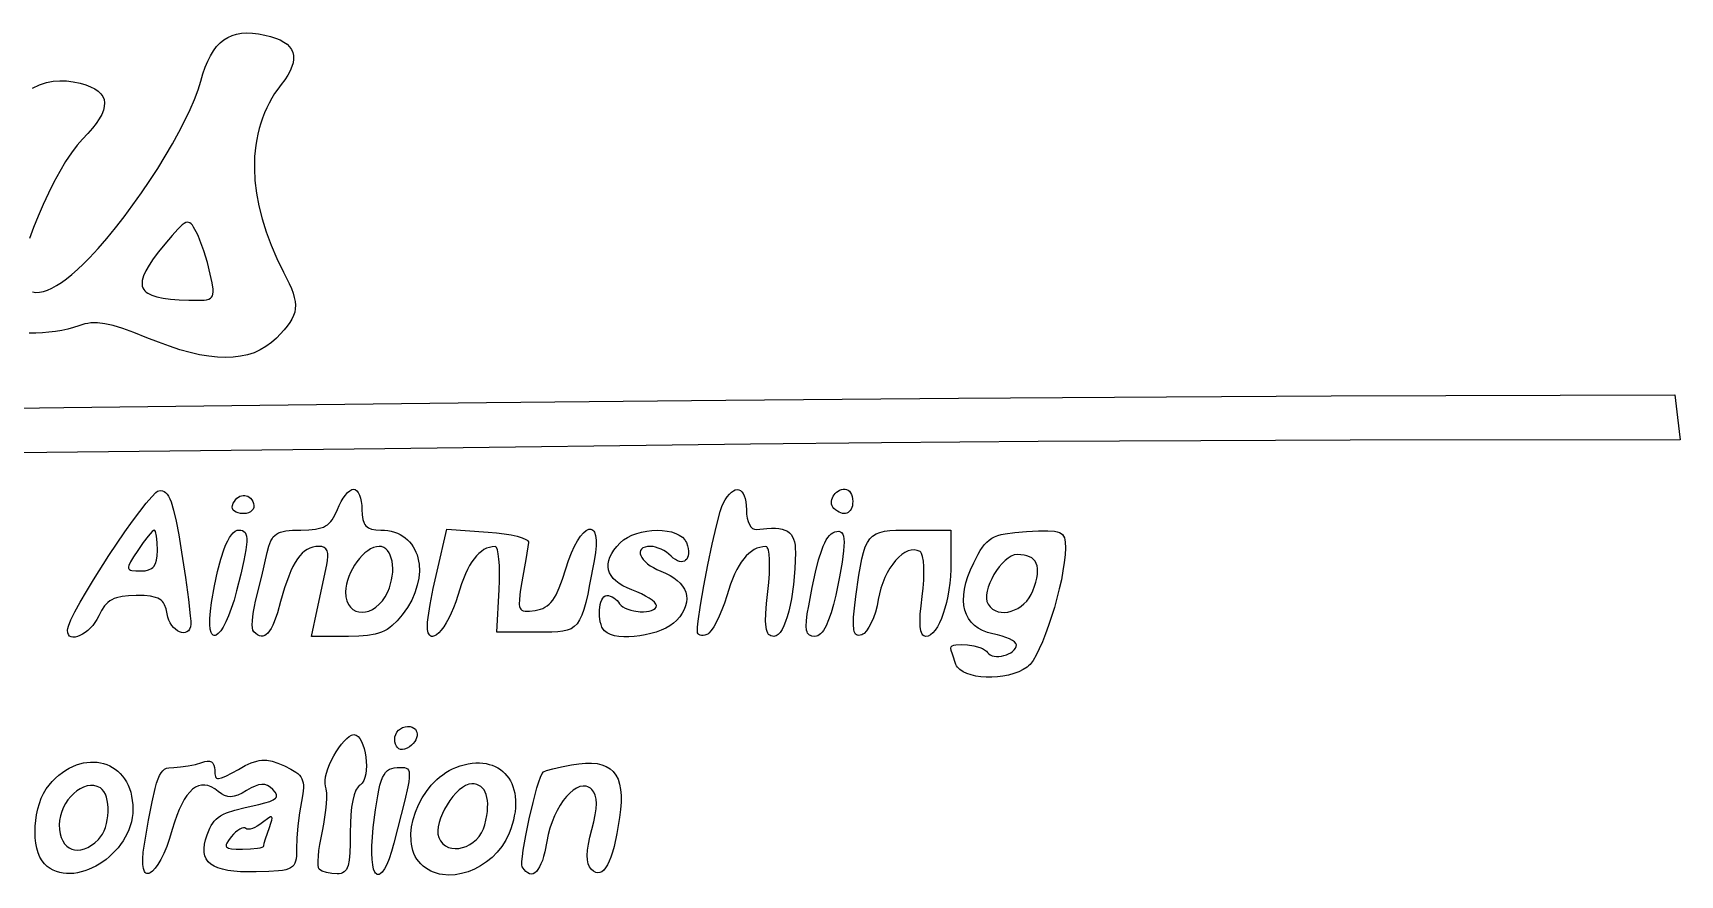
# Model space of a CAD drawing. Header units: millimetres. Extents: x 0.12 to 6.4, y 0 to 2.19.
# Drawn here: x 4.162 to 6.399, y 0.049 to 1.193 of the extents above; entities that cross this region are included whole.
import ezdxf

# ---------------------------------------------------------------- set-up
doc = ezdxf.new("R2010")
doc.units = ezdxf.units.MM
doc.header["$MEASUREMENT"] = 0

msp = doc.modelspace()

# ---------------------------------------------------------------- linework, layer by layer
at = {"flags": 128}
for points in [[(4.161087, 0.840927), (4.16559, 0.840308), (4.170473, 0.840514), (4.175727, 0.84154), (4.181345, 0.843386), (4.187319, 0.846046), (4.193642, 0.849519), (4.200304, 0.8538), (4.207299, 0.858888), (4.214618, 0.864779), (4.222254, 0.871469), (4.230199, 0.878957), (4.238444, 0.887238), (4.250084, 0.899739), (4.261913, 0.913337), (4.273828, 0.927868), (4.285726, 0.943168), (4.297503, 0.959073), (4.309057, 0.975419), (4.320284, 0.992042), (4.331081, 1.00878), (4.341345, 1.025467), (4.350972, 1.04194), (4.359859, 1.058036), (4.367903, 1.07359), (4.375001, 1.088438), (4.381049, 1.102417), (4.385944, 1.115364), (4.389583, 1.127113), (4.392486, 1.137054), (4.395637, 1.146126), (4.399054, 1.154343), (4.402757, 1.161718), (4.406765, 1.168266), (4.411098, 1.174002), (4.415775, 1.178938), (4.420816, 1.183089), (4.42624, 1.186468), (4.432066, 1.189091), (4.438315, 1.190971), (4.445005, 1.192121), (4.452156, 1.192556), (4.459787, 1.19229), (4.467919, 1.191337), (4.476569, 1.18971), (4.48432, 1.187774), (4.491214, 1.185556), (4.497252, 1.183053), (4.502437, 1.180258), (4.50677, 1.177168), (4.510252, 1.173779), (4.512885, 1.170085), (4.51467, 1.166082), (4.515609, 1.161765), (4.515704, 1.157131), (4.514956, 1.152174), (4.513366, 1.14689), (4.510937, 1.141274), (4.507669, 1.135322), (4.503564, 1.129029), (4.498625, 1.122391), (4.494131, 1.116403), (4.489936, 1.110245), (4.486037, 1.103921), (4.482436, 1.097435), (4.479132, 1.090791), (4.476125, 1.083995), (4.473415, 1.077049), (4.471002, 1.06996), (4.468887, 1.06273), (4.467068, 1.055365), (4.465546, 1.047868), (4.464321, 1.040244), (4.463392, 1.032498), (4.462761, 1.024633), (4.462387, 1.008566), (4.463199, 0.992078), (4.465197, 0.975204), (4.46838, 0.957978), (4.472748, 0.940436), (4.4783, 0.922611), (4.485035, 0.90454), (4.492954, 0.886255), (4.502055, 0.867794), (4.5097, 0.852336), (4.512627, 0.84556), (4.514946, 0.839319), (4.516649, 0.833535), (4.517727, 0.828133), (4.518172, 0.823037), (4.517975, 0.81817), (4.51713, 0.813458), (4.515626, 0.808823), (4.513457, 0.80419), (4.510614, 0.799483), (4.507088, 0.794626), (4.502871, 0.789542), (4.492333, 0.778391), (4.485474, 0.772179), (4.47814, 0.766799), (4.470315, 0.762251), (4.461981, 0.758535), (4.453123, 0.755651), (4.443723, 0.753599), (4.433764, 0.752379), (4.423229, 0.751991), (4.412102, 0.752436), (4.400365, 0.753714), (4.388003, 0.755823), (4.374997, 0.758766), (4.361332, 0.762541), (4.34699, 0.767149), (4.331954, 0.772589), (4.316208, 0.778863)], [(4.160924, 1.117788), (4.170665, 1.122113), (4.179996, 1.125154), (4.189063, 1.127002), (4.198014, 1.127744), (4.206995, 1.127469), (4.216155, 1.126266), (4.225639, 1.124224), (4.233255, 1.122035), (4.239882, 1.119537), (4.24552, 1.116724), (4.250168, 1.113588), (4.253827, 1.110124), (4.256498, 1.106325), (4.25818, 1.102184), (4.258875, 1.097696), (4.258581, 1.092854), (4.257301, 1.087651), (4.255033, 1.082081), (4.251779, 1.076138), (4.247539, 1.069815), (4.242312, 1.063106), (4.2361, 1.056003), (4.228902, 1.048502), (4.221498, 1.040181), (4.213793, 1.029874), (4.205917, 1.017893), (4.198, 1.00455), (4.190172, 0.990157), (4.182562, 0.975025), (4.175301, 0.959467), (4.168517, 0.943794), (4.162341, 0.928318), (4.156903, 0.913351)], [(4.402514, 0.865016), (4.398615, 0.880727), (4.393732, 0.896811), (4.38849, 0.911379), (4.38593, 0.917505), (4.383514, 0.922544), (4.379865, 0.929038), (4.378186, 0.931493), (4.376536, 0.933394), (4.374865, 0.934722), (4.373122, 0.935457), (4.371258, 0.93558), (4.369222, 0.93507), (4.366963, 0.933908), (4.364431, 0.932074), (4.358346, 0.926315), (4.350563, 0.917635), (4.34068, 0.905877), (4.332235, 0.895401), (4.325104, 0.885884), (4.319305, 0.877282), (4.314856, 0.869555), (4.311774, 0.86266), (4.310079, 0.856556), (4.309756, 0.853788), (4.309787, 0.851201), (4.310173, 0.848791), (4.310916, 0.846552), (4.31202, 0.84448), (4.313485, 0.842568), (4.315315, 0.840813), (4.317512, 0.839208), (4.323014, 0.836428), (4.330008, 0.834187), (4.338514, 0.832444), (4.348549, 0.831157), (4.360131, 0.830282), (4.373277, 0.82978), (4.385187, 0.829608), (4.394107, 0.829981), (4.397545, 0.830491), (4.400353, 0.83128), (4.402571, 0.832396), (4.404239, 0.833887), (4.405397, 0.8358), (4.406083, 0.838183), (4.406337, 0.841084), (4.406199, 0.844549), (4.404904, 0.853366), (4.402514, 0.865016)], [(4.316208, 0.778863), (4.298836, 0.785823), (4.283807, 0.791255), (4.270782, 0.795216), (4.25942, 0.797768), (4.249382, 0.798968), (4.244754, 0.79908), (4.240329, 0.798877), (4.236066, 0.798365), (4.231921, 0.797553), (4.223819, 0.795057), (4.216593, 0.792594), (4.208841, 0.790472), (4.200653, 0.788693), (4.192121, 0.787254), (4.183336, 0.786155), (4.17439, 0.785395), (4.165374, 0.784973), (4.156378, 0.784889)], [(4.00436, 0.681219), (4.203551, 0.684174), (4.46978, 0.687468), (4.777866, 0.690839), (5.102628, 0.694026), (5.418887, 0.696769), (5.701459, 0.698806), (5.925166, 0.699877), (6.391833, 0.701127), (6.395347, 0.670571), (6.398861, 0.640016), (5.950902, 0.639599), (5.748037, 0.639052), (5.526824, 0.63788), (5.313994, 0.636255), (5.136277, 0.634349), (4.639794, 0.6282), (4.096536, 0.622207)], [(4.208541, 0.381682), (4.208861, 0.384047), (4.209779, 0.387203), (4.213264, 0.395667), (4.218701, 0.406625), (4.225795, 0.419626), (4.234251, 0.43422), (4.243773, 0.449956), (4.264835, 0.483054), (4.286618, 0.515317), (4.297043, 0.53001), (4.306762, 0.543143), (4.315481, 0.554266), (4.322903, 0.562929), (4.328735, 0.568681), (4.330962, 0.570324), (4.33268, 0.571071), (4.335167, 0.571321), (4.337502, 0.57105), (4.339703, 0.570216), (4.341785, 0.568772), (4.343766, 0.566674), (4.345661, 0.563879), (4.347488, 0.560342), (4.349262, 0.556018), (4.352718, 0.544831), (4.356163, 0.529964), (4.359726, 0.511061), (4.363541, 0.487766), (4.368702, 0.453248), (4.372788, 0.423313), (4.375389, 0.401166), (4.376005, 0.394016), (4.376097, 0.390016), (4.375468, 0.386262), (4.374323, 0.383268), (4.372731, 0.381002), (4.370765, 0.379434), (4.368495, 0.378533), (4.365992, 0.378269), (4.363328, 0.378611), (4.360574, 0.379528), (4.357801, 0.38099), (4.35508, 0.382966), (4.352483, 0.385426), (4.350079, 0.388338), (4.347942, 0.391673), (4.34614, 0.395399), (4.344747, 0.399487), (4.343833, 0.403905), (4.342488, 0.410841), (4.340471, 0.416424), (4.339142, 0.41875), (4.337563, 0.420787), (4.335706, 0.422552), (4.333543, 0.424061), (4.331047, 0.425331), (4.32819, 0.426378), (4.321284, 0.42787), (4.312604, 0.428668), (4.30193, 0.428905), (4.291497, 0.428606), (4.282649, 0.427633), (4.275173, 0.425869), (4.271884, 0.424654), (4.268857, 0.423198), (4.266068, 0.421486), (4.263488, 0.419505), (4.261092, 0.417238), (4.258852, 0.414672), (4.254737, 0.408585), (4.25093, 0.401127), (4.248556, 0.396525), (4.2458, 0.392216), (4.242736, 0.388235), (4.239438, 0.384614), (4.23598, 0.381388), (4.232436, 0.378592), (4.228881, 0.376258), (4.225387, 0.37442), (4.222029, 0.373114), (4.218881, 0.372372), (4.216017, 0.372229), (4.21351, 0.372719), (4.211436, 0.373875), (4.209867, 0.375732), (4.208877, 0.378323), (4.208541, 0.381682)], [(4.432569, 0.551127), (4.433756, 0.554096), (4.435195, 0.556708), (4.436848, 0.558961), (4.43868, 0.56085), (4.440653, 0.562372), (4.442732, 0.563524), (4.444879, 0.564303), (4.447059, 0.564703), (4.449234, 0.564723), (4.451369, 0.564359), (4.453426, 0.563607), (4.45537, 0.562463), (4.457163, 0.560924), (4.45877, 0.558987), (4.460154, 0.556649), (4.461277, 0.553905), (4.461828, 0.551115), (4.461611, 0.548512), (4.460684, 0.546153), (4.459104, 0.544096), (4.456927, 0.542396), (4.454211, 0.541112), (4.451013, 0.540299), (4.447389, 0.540016), (4.443746, 0.540243), (4.440493, 0.540893), (4.437691, 0.54192), (4.435401, 0.54328), (4.433683, 0.544926), (4.432598, 0.546813), (4.432206, 0.548895), (4.432569, 0.551127)], [(4.461458, 0.379655), (4.460372, 0.381644), (4.459712, 0.384896), (4.459466, 0.389237), (4.459625, 0.394498), (4.460176, 0.400508), (4.46111, 0.407096), (4.462416, 0.414091), (4.464083, 0.421321), (4.472399, 0.455269), (4.479861, 0.487238), (4.482144, 0.49608), (4.484793, 0.503075), (4.486351, 0.505944), (4.488117, 0.508429), (4.490128, 0.510556), (4.492423, 0.512349), (4.495042, 0.513835), (4.498022, 0.51504), (4.501402, 0.515988), (4.50522, 0.516707), (4.514328, 0.517556), (4.525652, 0.517794), (4.536428, 0.518071), (4.545414, 0.518993), (4.552851, 0.520694), (4.556063, 0.521878), (4.558977, 0.523307), (4.561624, 0.524998), (4.564032, 0.526968), (4.566233, 0.529233), (4.568256, 0.531809), (4.571887, 0.537966), (4.575166, 0.545571), (4.577519, 0.551151), (4.580164, 0.556357), (4.583009, 0.561074), (4.585967, 0.565189), (4.588945, 0.568588), (4.591856, 0.571157), (4.594608, 0.572782), (4.597111, 0.573349), (4.599399, 0.572782), (4.601533, 0.571157), (4.603467, 0.568588), (4.605154, 0.565189), (4.606548, 0.561074), (4.607601, 0.556357), (4.608267, 0.551151), (4.6085, 0.545571), (4.608784, 0.538181), (4.609702, 0.532126), (4.611352, 0.527297), (4.612483, 0.52531), (4.613835, 0.523589), (4.615419, 0.52212), (4.617247, 0.520892), (4.621689, 0.519099), (4.627259, 0.518102), (4.634055, 0.517794), (4.639047, 0.517612), (4.64381, 0.517075), (4.64834, 0.516198), (4.652634, 0.514992), (4.656689, 0.513472), (4.660501, 0.511651), (4.664066, 0.509543), (4.667382, 0.50716), (4.670446, 0.504517), (4.673252, 0.501626), (4.675799, 0.498502), (4.678083, 0.495157), (4.6801, 0.491605), (4.681847, 0.487859), (4.68332, 0.483933), (4.684517, 0.47984), (4.685434, 0.475594), (4.686067, 0.471209), (4.686468, 0.462071), (4.685695, 0.452534), (4.683719, 0.442706), (4.680514, 0.432694), (4.676052, 0.422605), (4.670306, 0.412547), (4.666944, 0.407563), (4.66325, 0.402627), (4.656389, 0.39451), (4.649646, 0.387974), (4.646199, 0.385251), (4.642636, 0.382865), (4.638911, 0.380798), (4.634975, 0.37903), (4.630781, 0.377541), (4.626279, 0.376314), (4.616164, 0.374564), (4.604245, 0.373627), (4.590139, 0.373349), (4.540069, 0.373349), (4.5475, 0.40946), (4.560694, 0.470571), (4.561849, 0.47661), (4.56231, 0.481773), (4.562065, 0.48608), (4.561107, 0.489556), (4.559427, 0.492221), (4.557014, 0.494097), (4.553861, 0.495206), (4.549958, 0.495571), (4.545711, 0.495329), (4.541663, 0.494589), (4.537801, 0.493331), (4.53411, 0.491534), (4.530576, 0.489179), (4.527185, 0.486244), (4.523923, 0.48271), (4.520776, 0.478556), (4.517729, 0.473762), (4.51477, 0.468307), (4.511882, 0.462172), (4.509054, 0.455335), (4.503515, 0.439477), (4.498041, 0.420571), (4.493663, 0.405458), (4.489382, 0.393371), (4.487254, 0.388437), (4.485122, 0.384228), (4.482976, 0.380733), (4.480807, 0.377941), (4.478605, 0.375842), (4.47636, 0.374426), (4.474062, 0.373681), (4.471703, 0.373597), (4.469273, 0.374163), (4.466762, 0.375368), (4.46416, 0.377202), (4.461458, 0.379655)], [(5.064055, 0.379849), (5.064356, 0.385901), (5.065213, 0.394106), (5.068338, 0.415682), (5.072909, 0.441989), (5.078402, 0.470439), (5.084297, 0.498444), (5.090071, 0.523416), (5.095201, 0.542765), (5.097362, 0.549523), (5.099166, 0.553905), (5.101958, 0.558849), (5.104769, 0.563024), (5.107571, 0.566438), (5.110337, 0.569099), (5.11304, 0.571014), (5.115651, 0.572192), (5.118144, 0.57264), (5.120491, 0.572365), (5.122665, 0.571375), (5.124638, 0.569679), (5.126382, 0.567283), (5.127871, 0.564196), (5.129077, 0.560425), (5.129973, 0.555977), (5.13053, 0.550862), (5.130722, 0.545085), (5.130993, 0.539264), (5.131775, 0.533984), (5.133022, 0.529335), (5.134687, 0.525403), (5.136725, 0.522278), (5.139089, 0.520048), (5.141733, 0.518802), (5.144611, 0.518627), (5.158614, 0.520015), (5.164659, 0.520237), (5.170099, 0.520123), (5.17496, 0.519659), (5.179266, 0.518831), (5.183042, 0.517623), (5.186312, 0.516021), (5.189102, 0.51401), (5.191436, 0.511575), (5.19334, 0.508702), (5.194837, 0.505375), (5.195954, 0.50158), (5.196714, 0.497302), (5.197142, 0.492526), (5.197264, 0.487238), (5.196569, 0.46493), (5.194754, 0.443855), (5.191957, 0.424549), (5.190234, 0.415727), (5.188316, 0.407549), (5.186221, 0.400081), (5.183967, 0.393392), (5.18157, 0.387547), (5.179049, 0.382615), (5.176419, 0.378662), (5.173699, 0.375755), (5.170905, 0.373962), (5.169486, 0.373504), (5.168055, 0.373349), (5.165922, 0.373508), (5.164026, 0.374007), (5.162361, 0.374877), (5.160924, 0.37615), (5.159711, 0.377858), (5.158718, 0.380032), (5.15794, 0.382706), (5.157373, 0.38591), (5.156855, 0.394037), (5.157131, 0.404667), (5.158168, 0.418057), (5.15993, 0.43446), (5.161174, 0.446732), (5.161945, 0.458174), (5.162253, 0.468536), (5.162111, 0.477568), (5.161528, 0.48502), (5.160516, 0.490644), (5.159853, 0.492692), (5.159086, 0.494188), (5.158218, 0.495103), (5.15725, 0.495405), (5.153011, 0.495084), (5.148912, 0.494271), (5.144948, 0.49296), (5.141117, 0.491147), (5.137413, 0.488826), (5.133834, 0.485993), (5.130374, 0.482642), (5.127031, 0.478769), (5.1238, 0.47437), (5.120677, 0.469438), (5.117659, 0.463969), (5.114742, 0.457959), (5.109193, 0.444295), (5.104, 0.428405), (5.100871, 0.418603), (5.097445, 0.409291), (5.093833, 0.400684), (5.090147, 0.392998), (5.086498, 0.386449), (5.082998, 0.381252), (5.079757, 0.377624), (5.07827, 0.376465), (5.076889, 0.37578), (5.074311, 0.375088), (5.071907, 0.374773), (5.069727, 0.374818), (5.067826, 0.375205), (5.066255, 0.375919), (5.065068, 0.376942), (5.064317, 0.378258), (5.064055, 0.379849)], [(5.249541, 0.547113), (5.248095, 0.548873), (5.247071, 0.550792), (5.246446, 0.552835), (5.246198, 0.554962), (5.246307, 0.557137), (5.246749, 0.559321), (5.248547, 0.563564), (5.251417, 0.567392), (5.253199, 0.569054), (5.255184, 0.5705), (5.257349, 0.57169), (5.259673, 0.572586), (5.262133, 0.573152), (5.264708, 0.573349), (5.266808, 0.573009), (5.268768, 0.572034), (5.270544, 0.570493), (5.272093, 0.568453), (5.273373, 0.565984), (5.274341, 0.563154), (5.274953, 0.56003), (5.275166, 0.556682), (5.275016, 0.553606), (5.274579, 0.550826), (5.273874, 0.548348), (5.272922, 0.546181), (5.271744, 0.544332), (5.270358, 0.542809), (5.268786, 0.541618), (5.267047, 0.540768), (5.265161, 0.540265), (5.263149, 0.540118), (5.26103, 0.540333), (5.258825, 0.540919), (5.256553, 0.541882), (5.254235, 0.543231), (5.251891, 0.544972), (5.249541, 0.547113)], [(4.330722, 0.490016), (4.330384, 0.500801), (4.329463, 0.509634), (4.328103, 0.515602), (4.327302, 0.517227), (4.326444, 0.517794), (4.325215, 0.517227), (4.323349, 0.515602), (4.318078, 0.509634), (4.311372, 0.500801), (4.303972, 0.490016), (4.298296, 0.481222), (4.294308, 0.474508), (4.292051, 0.469593), (4.291586, 0.467724), (4.291569, 0.4662), (4.292007, 0.464986), (4.292904, 0.464047), (4.294267, 0.463349), (4.296101, 0.462856), (4.301201, 0.462346), (4.30825, 0.462238), (4.313973, 0.462592), (4.318751, 0.463699), (4.322642, 0.465629), (4.324271, 0.466924), (4.325699, 0.46845), (4.32798, 0.47223), (4.329541, 0.477039), (4.330436, 0.482944), (4.330722, 0.490016)], [(4.404264, 0.419544), (4.408081, 0.441833), (4.412208, 0.461444), (4.41661, 0.478286), (4.421253, 0.492268), (4.423655, 0.498158), (4.426104, 0.5033), (4.428596, 0.507681), (4.431127, 0.511292), (4.433693, 0.514119), (4.436289, 0.516153), (4.438911, 0.517382), (4.441555, 0.517794), (4.444138, 0.517602), (4.446359, 0.516991), (4.448215, 0.51591), (4.449706, 0.514306), (4.450828, 0.512126), (4.45158, 0.509319), (4.451961, 0.505831), (4.451967, 0.501611), (4.450848, 0.490765), (4.44821, 0.476362), (4.444034, 0.457983), (4.438305, 0.43521), (4.434745, 0.422475), (4.431076, 0.411169), (4.427362, 0.401322), (4.423668, 0.392964), (4.420058, 0.386123), (4.416596, 0.380831), (4.413346, 0.377115), (4.410373, 0.375007), (4.40901, 0.374565), (4.407741, 0.374535), (4.406573, 0.374923), (4.405514, 0.37573), (4.404573, 0.376961), (4.403757, 0.37862), (4.402534, 0.383236), (4.401908, 0.389606), (4.401945, 0.397761), (4.402709, 0.407731), (4.404264, 0.419544)], [(4.697389, 0.388238), (4.697657, 0.392763), (4.698426, 0.399228), (4.70125, 0.416776), (4.705428, 0.438465), (4.710527, 0.461877), (4.723652, 0.51878), (4.779972, 0.515071), (4.791255, 0.514112), (4.801724, 0.512796), (4.811155, 0.511181), (4.819323, 0.509327), (4.826002, 0.507292), (4.830968, 0.505136), (4.832738, 0.504031), (4.833996, 0.502918), (4.834713, 0.501804), (4.834861, 0.500696), (4.831626, 0.48066), (4.825861, 0.447488), (4.823614, 0.434241), (4.822311, 0.424128), (4.822124, 0.416781), (4.822503, 0.414029), (4.823225, 0.41183), (4.824312, 0.410138), (4.825786, 0.408906), (4.827667, 0.408088), (4.829978, 0.407638), (4.835973, 0.407659), (4.843944, 0.408599), (4.847549, 0.409249), (4.850927, 0.410157), (4.854099, 0.411352), (4.857085, 0.41286), (4.859903, 0.414706), (4.862574, 0.416918), (4.865116, 0.419523), (4.86755, 0.422547), (4.869895, 0.426016), (4.87217, 0.429958), (4.876591, 0.439365), (4.880968, 0.45098), (4.885458, 0.465016), (4.889256, 0.476612), (4.893234, 0.486861), (4.897314, 0.495738), (4.901417, 0.503223), (4.905464, 0.509291), (4.909378, 0.513921), (4.913081, 0.51709), (4.916493, 0.518774), (4.918065, 0.519053), (4.919536, 0.518953), (4.920895, 0.51847), (4.922133, 0.517603), (4.923239, 0.516347), (4.924205, 0.514701), (4.925673, 0.510225), (4.926459, 0.504152), (4.926485, 0.49646), (4.925673, 0.487126), (4.923944, 0.476127), (4.917798, 0.443729), (4.915109, 0.430655), (4.912519, 0.419469), (4.909911, 0.410023), (4.907169, 0.402171), (4.904175, 0.395764), (4.900812, 0.390656), (4.896964, 0.386701), (4.892513, 0.38375), (4.887342, 0.381656), (4.881335, 0.380273), (4.874374, 0.379454), (4.866341, 0.379051), (4.846597, 0.378905), (4.791833, 0.378905), (4.794944, 0.437238), (4.795391, 0.448952), (4.795467, 0.459873), (4.795193, 0.469763), (4.794593, 0.478384), (4.79369, 0.485496), (4.792507, 0.490863), (4.791065, 0.494245), (4.790255, 0.495118), (4.789389, 0.495405), (4.785412, 0.49508), (4.781558, 0.494265), (4.777823, 0.492955), (4.774204, 0.491147), (4.770699, 0.488835), (4.767303, 0.486017), (4.764014, 0.482687), (4.76083, 0.478842), (4.757745, 0.474478), (4.754758, 0.469589), (4.751866, 0.464173), (4.749064, 0.458225), (4.743723, 0.444716), (4.738708, 0.42903), (4.735994, 0.420438), (4.733013, 0.412371), (4.729825, 0.404888), (4.726492, 0.398051), (4.723075, 0.391918), (4.719635, 0.38655), (4.716232, 0.382008), (4.712928, 0.378353), (4.709785, 0.375643), (4.706862, 0.37394), (4.704222, 0.373304), (4.703027, 0.373405), (4.701925, 0.373795), (4.700924, 0.374482), (4.700032, 0.375474), (4.698604, 0.3784), (4.697703, 0.382635), (4.697389, 0.388238)], [(4.938125, 0.380752), (4.936183, 0.38314), (4.934553, 0.386039), (4.933229, 0.389358), (4.932204, 0.393004), (4.93103, 0.400913), (4.930986, 0.409031), (4.932025, 0.416624), (4.932936, 0.419994), (4.934101, 0.422957), (4.935514, 0.425421), (4.937168, 0.427295), (4.939059, 0.428487), (4.94118, 0.428905), (4.94342, 0.428678), (4.945781, 0.428028), (4.948191, 0.427), (4.95058, 0.425641), (4.955008, 0.422108), (4.956907, 0.420026), (4.9585, 0.417794), (4.960391, 0.415476), (4.962965, 0.413421), (4.96611, 0.411636), (4.969716, 0.410125), (4.973672, 0.408893), (4.977866, 0.407947), (4.986526, 0.406931), (4.990769, 0.406872), (4.994807, 0.40712), (4.998528, 0.40768), (5.001822, 0.408557), (5.004577, 0.409757), (5.006682, 0.411286), (5.008027, 0.413148), (5.0085, 0.415349), (5.007819, 0.417351), (5.005869, 0.419715), (5.002787, 0.422353), (4.998708, 0.425179), (4.99377, 0.428105), (4.988109, 0.431044), (4.981862, 0.433909), (4.975166, 0.436613), (4.968629, 0.439324), (4.962822, 0.442243), (4.957746, 0.445362), (4.953405, 0.448673), (4.949799, 0.452167), (4.94693, 0.455836), (4.944802, 0.459672), (4.943416, 0.463667), (4.942774, 0.467812), (4.942879, 0.472098), (4.943731, 0.476519), (4.945334, 0.481064), (4.94769, 0.485727), (4.9508, 0.490499), (4.954666, 0.495371), (4.959291, 0.500335), (4.963936, 0.504317), (4.969296, 0.507772), (4.975247, 0.510701), (4.981662, 0.513102), (4.988415, 0.514975), (4.995382, 0.516321), (5.002436, 0.517138), (5.009451, 0.517426), (5.016303, 0.517184), (5.022864, 0.516413), (5.02901, 0.515112), (5.034616, 0.513281), (5.039554, 0.510918), (5.0437, 0.508024), (5.046927, 0.504599), (5.048157, 0.502686), (5.049111, 0.500641), (5.050511, 0.496466), (5.051421, 0.492583), (5.05187, 0.489015), (5.051886, 0.485788), (5.051495, 0.482925), (5.050726, 0.48045), (5.049606, 0.478389), (5.048163, 0.476764), (5.046425, 0.475601), (5.044419, 0.474924), (5.042174, 0.474756), (5.039716, 0.475123), (5.037074, 0.476049), (5.034276, 0.477557), (5.031348, 0.479672), (5.028319, 0.482419), (5.025382, 0.485061), (5.022071, 0.487526), (5.018502, 0.48976), (5.014786, 0.491709), (5.011037, 0.493318), (5.007368, 0.494534), (5.003892, 0.495303), (5.000722, 0.495571), (4.996457, 0.495319), (4.992967, 0.494593), (4.990233, 0.493443), (4.988234, 0.491918), (4.98695, 0.490066), (4.986361, 0.487937), (4.986448, 0.48558), (4.987191, 0.483042), (4.988569, 0.480373), (4.990563, 0.477622), (4.993153, 0.474838), (4.99632, 0.472069), (5.000042, 0.469365), (5.004301, 0.466774), (5.009075, 0.464345), (5.014347, 0.462127), (5.021009, 0.459329), (5.026988, 0.45627), (5.032277, 0.452965), (5.036871, 0.449432), (5.040766, 0.445686), (5.043955, 0.441745), (5.046434, 0.437623), (5.048198, 0.433339), (5.04924, 0.428907), (5.049556, 0.424346), (5.04914, 0.41967), (5.047988, 0.414896), (5.046093, 0.410042), (5.043451, 0.405122), (5.040056, 0.400155), (5.035902, 0.395155), (5.031828, 0.391336), (5.026865, 0.387816), (5.021146, 0.384613), (5.014802, 0.381748), (5.007967, 0.379239), (5.000772, 0.377106), (4.993349, 0.375369), (4.985831, 0.374047), (4.97835, 0.37316), (4.971038, 0.372726), (4.964028, 0.372766), (4.957451, 0.373299), (4.95144, 0.374345), (4.946127, 0.375923), (4.941645, 0.378052), (4.938125, 0.380752)], [(5.215291, 0.415016), (5.220126, 0.439858), (5.2246, 0.460482), (5.228835, 0.477237), (5.232956, 0.490472), (5.235013, 0.49588), (5.237087, 0.500538), (5.239195, 0.504491), (5.241352, 0.507783), (5.243573, 0.510458), (5.245874, 0.512558), (5.24827, 0.514127), (5.250777, 0.51521), (5.253667, 0.515943), (5.256179, 0.516056), (5.258314, 0.515509), (5.260072, 0.514259), (5.261455, 0.512266), (5.262463, 0.509488), (5.263096, 0.505883), (5.263356, 0.501412), (5.263241, 0.496031), (5.262754, 0.4897), (5.260662, 0.474023), (5.257085, 0.454048), (5.252027, 0.429446), (5.249007, 0.416604), (5.2458, 0.405353), (5.242428, 0.39573), (5.238909, 0.387773), (5.235263, 0.381519), (5.233398, 0.379042), (5.231508, 0.377005), (5.229596, 0.375413), (5.227664, 0.374269), (5.225714, 0.37358), (5.22375, 0.373349), (5.21947, 0.373798), (5.217705, 0.374391), (5.216182, 0.37526), (5.214898, 0.376425), (5.213849, 0.377908), (5.21303, 0.379732), (5.212437, 0.381917), (5.21191, 0.387458), (5.212234, 0.394707), (5.213373, 0.403835), (5.215291, 0.415016)], [(5.2795, 0.427571), (5.283549, 0.456678), (5.285484, 0.468529), (5.287494, 0.478741), (5.28968, 0.487436), (5.292142, 0.494735), (5.294981, 0.500761), (5.298298, 0.505636), (5.302194, 0.50948), (5.30677, 0.512417), (5.312126, 0.514567), (5.318363, 0.516054), (5.325582, 0.516998), (5.333884, 0.517521), (5.354139, 0.517794), (5.4085, 0.517794), (5.4085, 0.474071), (5.408309, 0.464428), (5.407752, 0.454913), (5.406851, 0.445596), (5.405631, 0.436542), (5.404113, 0.427822), (5.402322, 0.419503), (5.400279, 0.411653), (5.398008, 0.40434), (5.395533, 0.397633), (5.392875, 0.391599), (5.390059, 0.386306), (5.387107, 0.381823), (5.384042, 0.378218), (5.380888, 0.375558), (5.377667, 0.373913), (5.374402, 0.373349), (5.372892, 0.373552), (5.371544, 0.374162), (5.370357, 0.375183), (5.369331, 0.37662), (5.368465, 0.378477), (5.36776, 0.380757), (5.36683, 0.386603), (5.366535, 0.394189), (5.366875, 0.403548), (5.367846, 0.414711), (5.369444, 0.42771), (5.370764, 0.43893), (5.371583, 0.449564), (5.371912, 0.459387), (5.371762, 0.468174), (5.371142, 0.4757), (5.370063, 0.48174), (5.368536, 0.486068), (5.367606, 0.48752), (5.366569, 0.48846), (5.362776, 0.490192), (5.358783, 0.490885), (5.35464, 0.490594), (5.350397, 0.489378), (5.346104, 0.487294), (5.34181, 0.484398), (5.337565, 0.480747), (5.33342, 0.476399), (5.329423, 0.471411), (5.325625, 0.465839), (5.322075, 0.459741), (5.318823, 0.453173), (5.315919, 0.446193), (5.313412, 0.438858), (5.311353, 0.431224), (5.309791, 0.423349), (5.308085, 0.414681), (5.305883, 0.406392), (5.303275, 0.398676), (5.300356, 0.391731), (5.297215, 0.385752), (5.293946, 0.380935), (5.29064, 0.377476), (5.289001, 0.376317), (5.287389, 0.375571), (5.28517, 0.374961), (5.283205, 0.374714), (5.281488, 0.374862), (5.280013, 0.375439), (5.278777, 0.376476), (5.277775, 0.378006), (5.277, 0.380062), (5.276449, 0.382676), (5.275998, 0.389707), (5.276383, 0.39936), (5.277563, 0.411895), (5.2795, 0.427571)], [(5.41525, 0.335363), (5.410484, 0.349141), (5.409033, 0.354394), (5.4085, 0.357585), (5.408988, 0.359194), (5.410376, 0.360472), (5.412544, 0.361434), (5.415376, 0.362093), (5.422558, 0.362563), (5.430979, 0.361995), (5.439697, 0.360502), (5.447769, 0.358199), (5.451269, 0.356778), (5.454254, 0.355198), (5.456606, 0.353471), (5.458208, 0.351613), (5.459838, 0.349653), (5.461965, 0.348145), (5.464506, 0.347065), (5.467377, 0.346393), (5.470496, 0.346106), (5.473779, 0.346182), (5.477144, 0.346598), (5.480507, 0.347334), (5.483785, 0.348366), (5.486896, 0.349672), (5.489756, 0.351231), (5.492282, 0.353021), (5.494392, 0.355019), (5.496001, 0.357204), (5.497028, 0.359553), (5.497389, 0.362044), (5.496738, 0.363884), (5.494873, 0.365855), (5.491924, 0.367893), (5.488022, 0.369938), (5.483298, 0.371927), (5.477883, 0.373799), (5.471906, 0.375493), (5.4655, 0.376946), (5.458107, 0.378826), (5.451458, 0.381347), (5.445558, 0.384491), (5.440412, 0.388238), (5.436026, 0.392568), (5.432405, 0.397463), (5.429553, 0.402904), (5.427477, 0.40887), (5.426181, 0.415343), (5.425671, 0.422303), (5.425952, 0.42973), (5.427029, 0.437607), (5.428907, 0.445912), (5.431592, 0.454627), (5.435089, 0.463733), (5.439402, 0.47321), (5.445508, 0.485091), (5.448371, 0.490033), (5.451211, 0.494369), (5.454103, 0.498145), (5.457125, 0.501407), (5.460352, 0.504198), (5.463861, 0.506564), (5.467729, 0.508551), (5.472032, 0.510204), (5.476847, 0.511567), (5.48225, 0.512687), (5.495128, 0.514374), (5.511277, 0.515627), (5.527529, 0.516538), (5.540069, 0.516795), (5.549371, 0.516198), (5.552957, 0.515517), (5.555911, 0.514547), (5.558293, 0.513264), (5.560162, 0.511642), (5.561578, 0.509657), (5.5626, 0.507283), (5.563286, 0.504496), (5.563698, 0.501271), (5.56393, 0.493405), (5.563521, 0.483994), (5.562429, 0.473535), (5.560721, 0.462232), (5.558462, 0.450291), (5.555718, 0.437915), (5.552554, 0.42531), (5.549035, 0.412681), (5.545227, 0.400233), (5.541196, 0.38817), (5.537007, 0.376698), (5.532725, 0.366021), (5.528417, 0.356344), (5.524146, 0.347873), (5.51998, 0.340811), (5.515984, 0.335365), (5.514069, 0.333311), (5.512222, 0.331738), (5.5067, 0.328239), (5.500512, 0.325258), (5.493785, 0.322792), (5.486646, 0.320836), (5.479223, 0.319384), (5.471643, 0.318432), (5.464034, 0.317975), (5.456522, 0.318009), (5.449236, 0.318528), (5.442303, 0.319529), (5.43585, 0.321005), (5.430005, 0.322953), (5.424895, 0.325367), (5.420647, 0.328244), (5.41739, 0.331577), (5.416172, 0.333414), (5.41525, 0.335363)], [(4.643527, 0.433752), (4.645726, 0.439115), (4.647484, 0.444543), (4.648812, 0.449978), (4.649722, 0.455364), (4.650224, 0.460645), (4.650328, 0.465763), (4.650045, 0.470663), (4.649387, 0.475287), (4.648363, 0.479579), (4.646984, 0.483482), (4.645261, 0.48694), (4.643205, 0.489896), (4.640826, 0.492294), (4.638136, 0.494077), (4.635144, 0.495188), (4.631861, 0.495571), (4.628064, 0.495174), (4.62418, 0.494022), (4.620253, 0.49218), (4.61633, 0.489708), (4.612457, 0.486669), (4.608679, 0.483126), (4.605043, 0.479141), (4.601595, 0.474776), (4.59838, 0.470094), (4.595445, 0.465157), (4.592835, 0.460027), (4.590597, 0.454767), (4.588776, 0.449438), (4.587419, 0.444104), (4.58657, 0.438827), (4.586277, 0.433669), (4.586736, 0.427202), (4.58805, 0.421599), (4.590124, 0.41686), (4.592865, 0.412984), (4.596179, 0.409972), (4.599972, 0.407822), (4.604149, 0.406535), (4.608616, 0.406111), (4.61328, 0.40655), (4.618046, 0.40785), (4.622821, 0.410013), (4.62751, 0.413038), (4.632019, 0.416924), (4.636254, 0.421672), (4.640122, 0.427281), (4.643527, 0.433752)], [(5.519972, 0.435391), (5.522141, 0.441488), (5.52385, 0.447161), (5.525098, 0.452416), (5.525883, 0.457255), (5.526202, 0.461684), (5.526055, 0.465706), (5.525439, 0.469325), (5.524352, 0.472545), (5.522793, 0.475372), (5.520761, 0.477808), (5.518253, 0.479858), (5.515267, 0.481526), (5.511802, 0.482816), (5.507856, 0.483732), (5.503427, 0.484279), (5.498514, 0.48446), (5.4945, 0.483893), (5.490362, 0.482274), (5.48617, 0.479722), (5.481994, 0.476361), (5.477906, 0.47231), (5.473977, 0.467691), (5.470277, 0.462626), (5.466878, 0.457236), (5.46385, 0.451642), (5.461265, 0.445965), (5.459193, 0.440327), (5.457705, 0.434849), (5.456872, 0.429652), (5.456765, 0.424857), (5.457456, 0.420586), (5.459014, 0.41696), (5.461742, 0.413357), (5.464957, 0.410492), (5.468586, 0.408342), (5.472554, 0.406885), (5.476789, 0.406099), (5.481216, 0.405962), (5.485764, 0.406451), (5.490357, 0.407545), (5.494924, 0.409221), (5.49939, 0.411457), (5.503683, 0.414231), (5.507728, 0.417521), (5.511453, 0.421304), (5.514785, 0.425558), (5.517649, 0.430261), (5.519972, 0.435391)], [(4.652944, 0.23353), (4.653303, 0.237065), (4.654332, 0.240363), (4.655959, 0.243352), (4.658113, 0.245959), (4.660719, 0.248112), (4.663708, 0.249739), (4.667006, 0.250768), (4.670541, 0.251127), (4.67395, 0.250857), (4.676827, 0.250086), (4.679182, 0.248874), (4.681023, 0.247283), (4.682359, 0.24537), (4.683197, 0.243197), (4.683548, 0.240823), (4.683418, 0.238309), (4.682817, 0.235714), (4.681754, 0.233099), (4.680237, 0.230523), (4.678274, 0.228047), (4.675874, 0.22573), (4.673046, 0.223632), (4.669798, 0.221814), (4.666139, 0.220335), (4.66349, 0.219812), (4.661018, 0.220018), (4.658778, 0.220899), (4.656823, 0.222401), (4.655207, 0.22447), (4.653986, 0.22705), (4.653214, 0.230088), (4.652944, 0.23353)], [(4.550541, 0.057224), (4.549528, 0.059385), (4.548988, 0.063206), (4.548903, 0.068475), (4.549257, 0.074978), (4.550032, 0.082503), (4.551213, 0.090837), (4.554722, 0.109085), (4.556666, 0.118592), (4.558247, 0.128068), (4.559447, 0.137264), (4.560248, 0.145927), (4.560631, 0.153808), (4.560579, 0.160654), (4.560074, 0.166214), (4.559097, 0.170238), (4.558349, 0.173668), (4.558364, 0.177846), (4.559068, 0.18264), (4.560388, 0.187914), (4.562249, 0.193536), (4.564579, 0.199372), (4.567304, 0.205287), (4.57035, 0.211148), (4.573644, 0.21682), (4.577112, 0.222171), (4.580681, 0.227066), (4.584277, 0.231371), (4.587826, 0.234952), (4.591255, 0.237676), (4.59449, 0.239409), (4.597458, 0.240016), (4.598975, 0.239847), (4.600438, 0.239356), (4.603191, 0.23748), (4.605697, 0.234547), (4.607935, 0.230715), (4.609885, 0.226141), (4.611525, 0.220983), (4.612835, 0.215399), (4.613795, 0.209547), (4.614383, 0.203585), (4.614579, 0.19767), (4.614362, 0.19196), (4.613712, 0.186613), (4.612607, 0.181788), (4.611028, 0.177641), (4.608952, 0.174331), (4.606361, 0.172016), (4.604709, 0.170747), (4.603151, 0.169048), (4.600326, 0.164409), (4.597908, 0.158199), (4.595918, 0.150518), (4.594376, 0.141464), (4.593304, 0.131139), (4.592723, 0.119641), (4.592652, 0.107071), (4.592691, 0.091748), (4.59226, 0.079346), (4.591275, 0.069595), (4.589651, 0.062224), (4.588572, 0.059347), (4.587302, 0.056963), (4.585829, 0.055039), (4.584143, 0.05354), (4.582233, 0.052434), (4.580089, 0.051685), (4.5777, 0.051261), (4.575055, 0.051127), (4.567426, 0.051609), (4.560262, 0.05292), (4.554366, 0.054859), (4.552144, 0.056001), (4.550541, 0.057224)], [(4.177389, 0.06446), (4.173969, 0.068618), (4.171086, 0.073635), (4.168733, 0.079401), (4.166904, 0.085803), (4.165592, 0.09273), (4.164792, 0.100071), (4.164497, 0.107713), (4.164699, 0.115545), (4.165394, 0.123456), (4.166575, 0.131333), (4.168234, 0.139065), (4.170367, 0.14654), (4.172966, 0.153647), (4.176026, 0.160274), (4.179539, 0.166309), (4.1835, 0.171641), (4.187859, 0.176503), (4.192332, 0.180938), (4.196902, 0.18495), (4.201553, 0.188543), (4.206267, 0.191723), (4.21103, 0.194494), (4.215823, 0.196861), (4.220631, 0.198829), (4.225437, 0.200403), (4.230224, 0.201587), (4.234976, 0.202386), (4.239676, 0.202805), (4.244309, 0.202848), (4.248856, 0.202521), (4.253303, 0.201828), (4.257632, 0.200774), (4.261826, 0.199364), (4.26587, 0.197603), (4.269746, 0.195495), (4.273438, 0.193044), (4.27693, 0.190257), (4.280205, 0.187137), (4.283247, 0.18369), (4.286039, 0.17992), (4.288564, 0.175832), (4.290806, 0.17143), (4.292748, 0.166721), (4.294375, 0.161707), (4.295669, 0.156394), (4.296613, 0.150787), (4.297192, 0.144891), (4.297389, 0.13871), (4.297152, 0.132974), (4.296459, 0.127315), (4.295331, 0.121748), (4.293792, 0.116287), (4.291865, 0.110947), (4.289573, 0.105741), (4.286939, 0.100685), (4.283986, 0.095792), (4.280737, 0.091077), (4.277216, 0.086554), (4.273445, 0.082236), (4.269447, 0.078139), (4.265245, 0.074277), (4.260863, 0.070664), (4.256323, 0.067314), (4.251649, 0.064241), (4.246863, 0.061461), (4.241989, 0.058986), (4.23705, 0.056831), (4.232069, 0.055012), (4.227068, 0.05354), (4.222071, 0.052432), (4.217101, 0.051702), (4.212182, 0.051363), (4.207335, 0.051429), (4.202584, 0.051916), (4.197952, 0.052838), (4.193463, 0.054208), (4.189139, 0.056041), (4.185003, 0.058351), (4.181079, 0.061153), (4.177389, 0.06446)], [(4.31293, 0.091363), (4.318631, 0.123774), (4.323379, 0.148691), (4.327551, 0.16709), (4.329538, 0.174152), (4.331522, 0.179952), (4.33355, 0.184611), (4.335669, 0.188252), (4.337925, 0.190998), (4.340366, 0.19297), (4.343038, 0.194292), (4.34599, 0.195084), (4.352916, 0.195571), (4.362237, 0.196102), (4.372512, 0.197549), (4.382493, 0.199691), (4.39093, 0.202307), (4.394955, 0.20357), (4.39848, 0.20408), (4.401494, 0.203844), (4.403986, 0.20287), (4.405944, 0.201164), (4.407356, 0.198733), (4.408212, 0.195584), (4.4085, 0.191724), (4.408706, 0.186659), (4.409494, 0.183064), (4.410186, 0.18182), (4.411119, 0.180947), (4.412324, 0.180446), (4.413833, 0.180318), (4.417891, 0.181185), (4.423547, 0.183556), (4.440666, 0.192849), (4.450046, 0.197962), (4.458226, 0.201725), (4.465581, 0.204166), (4.469066, 0.204899), (4.472486, 0.205313), (4.475886, 0.20541), (4.479315, 0.205193), (4.486444, 0.203835), (4.494246, 0.201267), (4.503097, 0.197516), (4.511871, 0.193239), (4.518646, 0.189141), (4.521335, 0.187053), (4.523586, 0.184883), (4.525418, 0.182589), (4.526854, 0.180129), (4.527912, 0.177459), (4.528614, 0.174539), (4.52898, 0.171325), (4.52903, 0.167776), (4.528266, 0.159501), (4.526486, 0.149377), (4.523818, 0.133661), (4.521632, 0.116278), (4.520154, 0.09934), (4.519611, 0.08496), (4.519383, 0.075505), (4.518996, 0.071621), (4.51834, 0.068249), (4.517345, 0.065349), (4.515944, 0.062883), (4.514072, 0.060813), (4.511659, 0.059101), (4.50864, 0.057708), (4.504947, 0.056596), (4.500513, 0.055726), (4.495271, 0.05506), (4.482092, 0.054187), (4.464875, 0.053669), (4.453782, 0.053592), (4.443682, 0.053894), (4.43456, 0.054587), (4.426402, 0.055682), (4.419194, 0.057189), (4.41292, 0.05912), (4.407566, 0.061486), (4.403118, 0.064297), (4.399561, 0.067565), (4.396881, 0.071301), (4.395063, 0.075515), (4.394093, 0.080219), (4.393957, 0.085424), (4.394639, 0.091141), (4.396126, 0.097381), (4.398402, 0.104155), (4.401976, 0.112867), (4.403797, 0.116535), (4.405749, 0.119807), (4.40791, 0.122729), (4.410361, 0.125349), (4.413183, 0.127714), (4.416455, 0.12987), (4.420256, 0.131865), (4.424669, 0.133745), (4.435645, 0.13735), (4.450023, 0.14106), (4.468444, 0.145252), (4.476721, 0.147268), (4.483187, 0.149289), (4.487908, 0.151383), (4.490949, 0.153618), (4.49186, 0.154811), (4.492375, 0.156064), (4.492503, 0.157387), (4.492251, 0.158789), (4.490641, 0.161861), (4.487611, 0.165349), (4.483939, 0.168589), (4.48028, 0.170867), (4.476512, 0.172179), (4.472514, 0.172521), (4.468164, 0.171888), (4.463341, 0.170277), (4.457924, 0.167682), (4.451791, 0.164099), (4.445611, 0.160498), (4.440093, 0.15789), (4.435103, 0.15627), (4.430505, 0.155634), (4.426164, 0.155977), (4.421946, 0.157294), (4.417714, 0.159582), (4.413333, 0.162835), (4.408568, 0.166381), (4.403914, 0.169019), (4.399372, 0.17075), (4.394943, 0.171574), (4.390627, 0.171493), (4.386426, 0.170507), (4.38234, 0.168616), (4.378369, 0.165821), (4.374516, 0.162124), (4.37078, 0.157524), (4.367162, 0.152023), (4.363663, 0.14562), (4.360284, 0.138318), (4.357026, 0.130116), (4.353889, 0.121015), (4.350875, 0.111016), (4.347193, 0.098993), (4.343334, 0.088228), (4.339373, 0.078759), (4.335385, 0.070625), (4.331447, 0.063865), (4.327632, 0.058518), (4.324018, 0.054624), (4.320678, 0.052221), (4.319136, 0.05159), (4.31769, 0.051348), (4.316351, 0.051497), (4.315128, 0.052044), (4.31403, 0.052993), (4.313067, 0.054349), (4.311584, 0.058301), (4.310753, 0.063939), (4.31065, 0.071303), (4.311351, 0.080431), (4.31293, 0.091363)], [(4.6885, 0.06446), (4.685653, 0.06762), (4.683157, 0.071036), (4.681006, 0.074689), (4.679191, 0.07856), (4.677706, 0.082628), (4.676544, 0.086874), (4.675697, 0.091279), (4.675159, 0.095823), (4.674979, 0.105249), (4.675947, 0.114995), (4.678006, 0.124904), (4.681099, 0.13482), (4.685168, 0.144585), (4.690157, 0.154042), (4.696009, 0.163036), (4.702666, 0.171408), (4.710071, 0.179001), (4.714037, 0.182457), (4.718168, 0.18566), (4.722458, 0.188589), (4.726899, 0.191226), (4.731485, 0.193551), (4.736208, 0.195544), (4.741891, 0.197526), (4.747428, 0.199106), (4.752813, 0.200292), (4.758037, 0.201093), (4.763094, 0.20152), (4.767975, 0.201582), (4.772672, 0.201288), (4.777179, 0.200647), (4.781487, 0.19967), (4.785589, 0.198365), (4.789478, 0.196743), (4.793145, 0.194812), (4.796583, 0.192582), (4.799784, 0.190063), (4.802741, 0.187264), (4.805446, 0.184195), (4.807891, 0.180864), (4.81007, 0.177282), (4.811973, 0.173459), (4.813594, 0.169402), (4.814925, 0.165123), (4.815958, 0.16063), (4.816686, 0.155933), (4.817101, 0.151042), (4.817195, 0.145965), (4.816961, 0.140713), (4.816391, 0.135295), (4.815477, 0.12972), (4.814213, 0.123998), (4.812589, 0.118138), (4.8106, 0.11215), (4.808236, 0.106044), (4.803758, 0.096795), (4.798342, 0.088246), (4.792105, 0.080438), (4.78516, 0.073409), (4.777623, 0.067202), (4.769608, 0.061854), (4.761232, 0.057406), (4.752607, 0.053898), (4.743851, 0.05137), (4.735076, 0.049861), (4.726399, 0.049412), (4.717935, 0.050063), (4.713818, 0.050813), (4.709798, 0.051853), (4.705888, 0.053188), (4.702103, 0.054823), (4.698457, 0.056763), (4.694965, 0.059012), (4.691641, 0.061576), (4.6885, 0.06446)], [(4.826333, 0.060349), (4.825717, 0.063091), (4.825746, 0.068001), (4.826351, 0.074765), (4.827461, 0.083073), (4.830922, 0.103071), (4.835576, 0.125497), (4.840868, 0.147856), (4.846243, 0.167652), (4.848789, 0.175809), (4.851148, 0.182389), (4.85325, 0.187081), (4.855027, 0.189571), (4.859115, 0.191181), (4.867685, 0.193491), (4.879483, 0.196192), (4.89325, 0.198974), (4.903128, 0.200555), (4.912187, 0.20138), (4.920436, 0.201438), (4.927885, 0.200717), (4.934544, 0.199207), (4.940424, 0.196897), (4.945533, 0.193775), (4.949883, 0.189832), (4.953483, 0.185055), (4.956344, 0.179435), (4.958474, 0.17296), (4.959884, 0.165619), (4.960585, 0.157401), (4.960586, 0.148295), (4.959897, 0.138291), (4.958527, 0.127377), (4.954868, 0.105966), (4.950858, 0.088105), (4.948726, 0.080515), (4.946512, 0.073824), (4.944219, 0.068035), (4.941847, 0.063151), (4.939399, 0.059177), (4.936877, 0.056115), (4.934282, 0.05397), (4.931617, 0.052744), (4.928884, 0.052442), (4.926084, 0.053067), (4.923219, 0.054623), (4.920291, 0.057113), (4.917764, 0.060459), (4.915974, 0.064725), (4.914921, 0.069936), (4.914606, 0.07612), (4.915028, 0.083304), (4.916188, 0.091515), (4.918086, 0.100781), (4.920722, 0.111127), (4.923439, 0.121727), (4.925381, 0.131106), (4.926548, 0.13933), (4.926941, 0.146469), (4.926558, 0.15259), (4.925402, 0.157762), (4.92347, 0.162052), (4.920764, 0.16553), (4.918954, 0.167126), (4.917062, 0.168388), (4.915094, 0.169327), (4.913059, 0.169949), (4.908817, 0.170283), (4.904397, 0.16946), (4.89986, 0.167551), (4.895267, 0.164626), (4.890679, 0.160756), (4.886158, 0.156012), (4.881763, 0.150465), (4.877558, 0.144184), (4.873602, 0.137241), (4.869957, 0.129705), (4.866684, 0.121649), (4.863844, 0.113142), (4.861498, 0.104254), (4.859708, 0.095057), (4.856911, 0.080856), (4.855287, 0.074732), (4.85353, 0.069275), (4.851651, 0.064498), (4.849662, 0.060413), (4.847574, 0.057033), (4.845401, 0.05437), (4.843153, 0.052436), (4.840842, 0.051243), (4.838481, 0.050804), (4.836081, 0.051132), (4.833654, 0.052238), (4.831213, 0.054134), (4.828769, 0.056834), (4.826333, 0.060349)], [(4.623916, 0.113738), (4.626945, 0.137954), (4.629861, 0.156941), (4.631362, 0.164665), (4.632938, 0.171314), (4.634623, 0.176964), (4.636451, 0.181691), (4.638457, 0.185574), (4.640675, 0.188689), (4.64314, 0.191113), (4.645885, 0.192924), (4.648945, 0.194198), (4.652355, 0.195012), (4.656149, 0.195444), (4.660361, 0.195571), (4.666217, 0.195244), (4.668478, 0.19463), (4.670279, 0.193532), (4.671609, 0.191814), (4.672456, 0.189338), (4.67281, 0.185969), (4.672658, 0.181568), (4.671989, 0.175999), (4.670793, 0.169124), (4.666773, 0.150911), (4.651902, 0.092794), (4.648624, 0.081279), (4.645347, 0.071625), (4.642117, 0.0638), (4.638975, 0.057771), (4.635965, 0.053506), (4.63313, 0.050972), (4.631792, 0.050344), (4.630514, 0.050137), (4.629301, 0.050347), (4.628159, 0.050969), (4.627094, 0.052), (4.626109, 0.053435), (4.624407, 0.057503), (4.623096, 0.06314), (4.622219, 0.070315), (4.621819, 0.078995), (4.62194, 0.089146), (4.622625, 0.100738), (4.623916, 0.113738)], [(4.250722, 0.097794), (4.253564, 0.101121), (4.256063, 0.105021), (4.258216, 0.109399), (4.260018, 0.114164), (4.261467, 0.119223), (4.262561, 0.124482), (4.263294, 0.129848), (4.263665, 0.135229), (4.263669, 0.140532), (4.263304, 0.145664), (4.262567, 0.150531), (4.261454, 0.155042), (4.259962, 0.159102), (4.258088, 0.16262), (4.255829, 0.165502), (4.25318, 0.167655), (4.248903, 0.169714), (4.244423, 0.170803), (4.239805, 0.17098), (4.235117, 0.170305), (4.230424, 0.168838), (4.225792, 0.166637), (4.221288, 0.163763), (4.216977, 0.160274), (4.212926, 0.156232), (4.2092, 0.151694), (4.205867, 0.146721), (4.202991, 0.141371), (4.200639, 0.135706), (4.198877, 0.129783), (4.197772, 0.123663), (4.197389, 0.117405), (4.197703, 0.111059), (4.198618, 0.105323), (4.200091, 0.100212), (4.202079, 0.095743), (4.204541, 0.09193), (4.207434, 0.08879), (4.210715, 0.086338), (4.214342, 0.084589), (4.218272, 0.083559), (4.222464, 0.083264), (4.226874, 0.083719), (4.231461, 0.08494), (4.236181, 0.086942), (4.240993, 0.089742), (4.245854, 0.093353), (4.250722, 0.097794)], [(4.775625, 0.117794), (4.77814, 0.13011), (4.778863, 0.135763), (4.779235, 0.141064), (4.779259, 0.146003), (4.778939, 0.150569), (4.778278, 0.154752), (4.777279, 0.15854), (4.775947, 0.161923), (4.774284, 0.16489), (4.772295, 0.16743), (4.769982, 0.169532), (4.76735, 0.171186), (4.764401, 0.17238), (4.76114, 0.173105), (4.757569, 0.173349), (4.753484, 0.172764), (4.749226, 0.171087), (4.744868, 0.16844), (4.740485, 0.164942), (4.73615, 0.160715), (4.731938, 0.155877), (4.727921, 0.15055), (4.724175, 0.144854), (4.720773, 0.138909), (4.717788, 0.132836), (4.715295, 0.126754), (4.713368, 0.120785), (4.71208, 0.115047), (4.711505, 0.109663), (4.711718, 0.104751), (4.712791, 0.100432), (4.715141, 0.095754), (4.718177, 0.091976), (4.721799, 0.089069), (4.725904, 0.087006), (4.73039, 0.085759), (4.735154, 0.085299), (4.740094, 0.085599), (4.745109, 0.086629), (4.750096, 0.088361), (4.754952, 0.090768), (4.759575, 0.093822), (4.763864, 0.097493), (4.767715, 0.101754), (4.771027, 0.106577), (4.773698, 0.111933), (4.775625, 0.117794)], [(4.475166, 0.089099), (4.47577, 0.092517), (4.477413, 0.09837), (4.482805, 0.114099), (4.484837, 0.119787), (4.486071, 0.124003), (4.486449, 0.126787), (4.486298, 0.127655), (4.485911, 0.128181), (4.485281, 0.128369), (4.4844, 0.128225), (4.481858, 0.12696), (4.473444, 0.120669), (4.469913, 0.118015), (4.466394, 0.115765), (4.462978, 0.113952), (4.45976, 0.112608), (4.456832, 0.111767), (4.454288, 0.111464), (4.45222, 0.11173), (4.450722, 0.112599), (4.449288, 0.113405), (4.447395, 0.113488), (4.445124, 0.112896), (4.442557, 0.111672), (4.439774, 0.109864), (4.436857, 0.107517), (4.433886, 0.104677), (4.430944, 0.101391), (4.427132, 0.096516), (4.42475, 0.092652), (4.424127, 0.091063), (4.423898, 0.089686), (4.424076, 0.088506), (4.424673, 0.087509), (4.425702, 0.086681), (4.427175, 0.086009), (4.431503, 0.085074), (4.437754, 0.084595), (4.446027, 0.08446), (4.457342, 0.084826), (4.466607, 0.085821), (4.470173, 0.086508), (4.472867, 0.087296), (4.474572, 0.088166), (4.475166, 0.089099)]]:
    msp.add_lwpolyline(points, dxfattribs=at)

doc.saveas('drawing.dxf')
